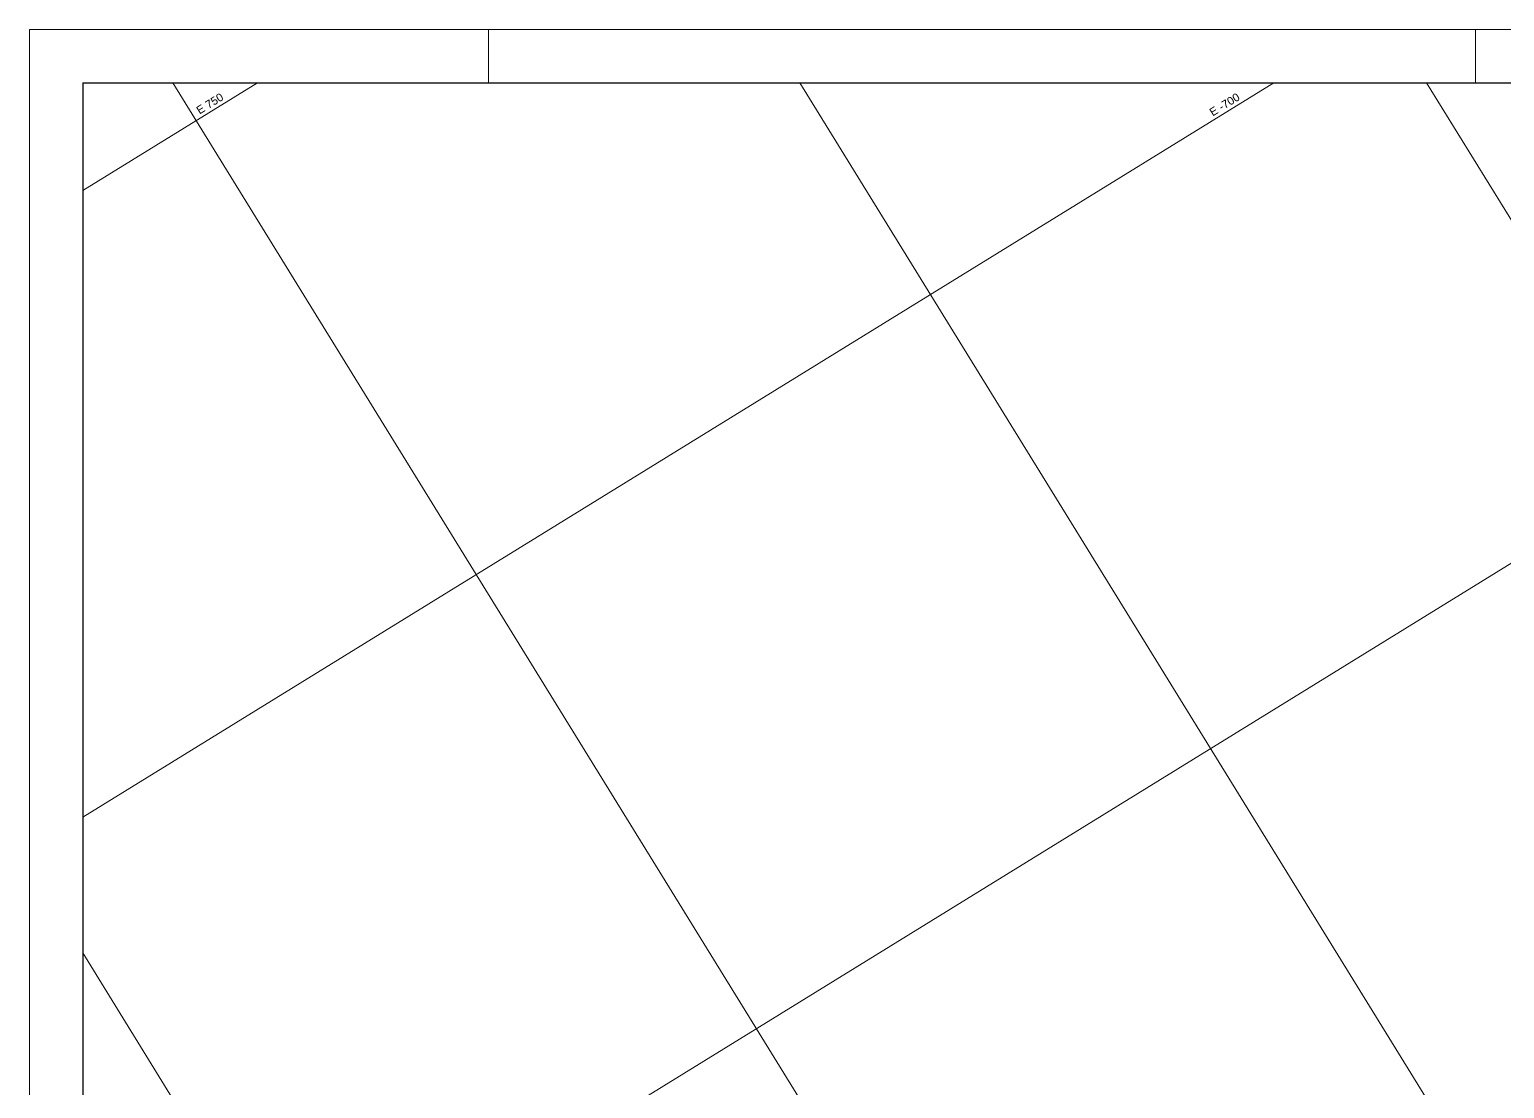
# Model space of a CAD drawing. Header units: inches. Extents: x 0 to 420, y 0 to 297.
# Drawn here: x 7.4 to 145.7, y 198 to 297.3 of the extents above; entities that cross this region are included whole.
import ezdxf
from ezdxf.enums import TextEntityAlignment as Align

# ---------------------------------------------------------------- set-up
doc = ezdxf.new("R2010")
doc.units = ezdxf.units.IN
doc.header["$LTSCALE"] = 2.5
doc.header["$MEASUREMENT"] = 0
doc.layers.get('0').update_dxf_attribs({"lineweight": 0})
doc.layers.add('MALHA_COORDENADA4', color=10, linetype='Continuous', lineweight=0)
doc.layers.add('PEN 02', color=2, linetype='Continuous', lineweight=20)
doc.layers.add('PEN 06', color=6, linetype='Continuous')
doc.styles.get("Standard").update_dxf_attribs({"font": 'arial.ttf'})

msp = doc.modelspace()

# ---------------------------------------------------------------- linework, layer by layer
at = {"layer": 'MALHA_COORDENADA4'}
for p, q in [((12.44, 282.22), (28.82, 292.32)), ((12.44, 164.72), (219.29, 292.32)), ((12.44, 223.47), (124.06, 292.32)), ((20.88, 292.32), (197.92, 5.32)), ((79.62, 292.32), (256.67, 5.32)), ((138.37, 292.32), (315.42, 5.32))]:
    msp.add_line(p, q, dxfattribs=at)
at = {"layer": 'MALHA_COORDENADA4', "color": 1}
msp.add_line((12.44, 210.76), (139.17, 5.32), dxfattribs=at)
at = {"layer": 'PEN 02'}
for p, q in [((7.44, 297.32), (420.44, 297.32)), ((7.44, 297.32), (7.44, 148.82)), ((50.44, 297.32), (50.44, 292.32)), ((142.94, 297.32), (142.94, 292.32))]:
    msp.add_line(p, q, dxfattribs=at)
at = {"layer": 'PEN 06'}
for q in [(415.44, 292.32), (12.44, 5.32)]:
    msp.add_line((12.44, 292.32), q, dxfattribs=at)

# ---------------------------------------------------------------- texts
for s, p in [('E 750', (25.82, 290.59)), ('E -700', (121.06, 290.59))]:
    msp.add_text(s, height=0.75, rotation=31.6693).set_placement(p, align=Align.BOTTOM_RIGHT)

doc.saveas('drawing.dxf')
